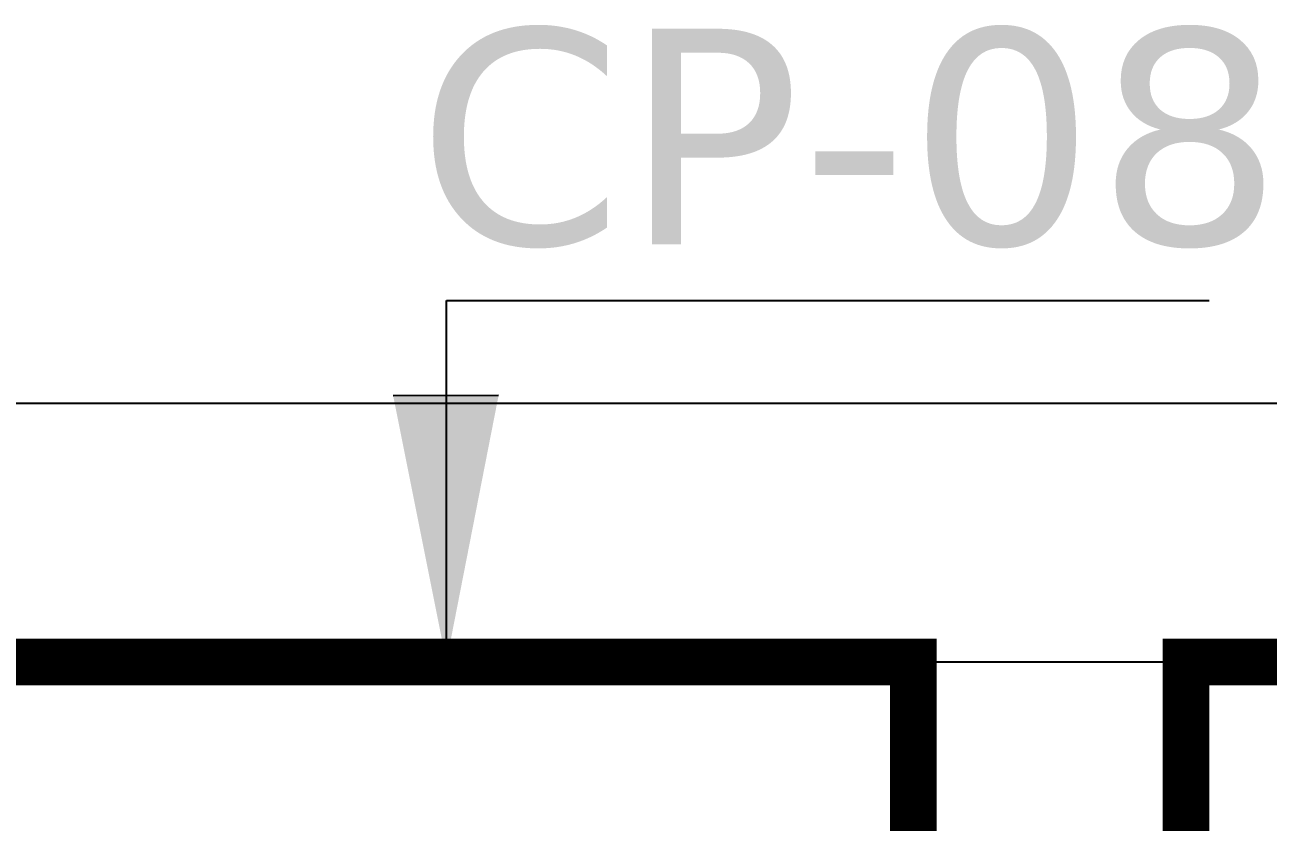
# Model space of a CAD drawing. Header units: millimetres. Extents: x -5691 to 68617, y -23008 to 84113.
# Drawn here: x 38987 to 39853, y 20564 to 21119 of the extents above; entities that cross this region are included whole.
import ezdxf

# ---------------------------------------------------------------- set-up
doc = ezdxf.new("R2010")
doc.units = ezdxf.units.MM
doc.header["$LTSCALE"] = 700
doc.header["$MEASUREMENT"] = 0
for name, color, linetype in [('architactur xref$0$EL - TEXT', 8, 'Continuous'), ('architactur xref$0$EL-LPDB', 8, 'Continuous'), ('architactur xref$0$TEXT', 8, 'Continuous'), ('architactur xref$0$WALL', 8, 'Continuous'), ('rcp$0$X-REF', 8, 'Continuous'), ('X-REF', 8, 'Continuous')]:
    doc.layers.add(name, color=color, linetype=linetype)
doc.styles.add('architactur xref$0$VERDANA', font='verdana.ttf')

# ---------------------------------------------------------------- blocks, each defined once
blk = doc.blocks.new('architactur xref')
at = {"layer": 'architactur xref$0$EL - TEXT'}
blk.add_hatch(color=256, dxfattribs=at).paths.add_polyline_path([(1546.491, 814), (1545.031, 821.295), (1547.921, 821.301)])
for p, q in [((1546.491, 814), (1546.491, 823.908)), ((1546.491, 823.908), (1567.403, 823.908)), ((1547.921, 821.301), (1545.031, 821.295))]:
    blk.add_line(p, q, dxfattribs=at)
at = {"layer": 'architactur xref$0$EL-LPDB', "const_width": 1.28}
for points in [[(1533.691, 814), (1533.691, 788.4), (1559.291, 788.4), (1559.291, 814), (1533.691, 814)], [(1566.769, 814), (1566.769, 788.4), (1592.369, 788.4), (1592.369, 814), (1566.769, 814)]]:
    blk.add_lwpolyline(points, dxfattribs=at)
at = {"layer": 'architactur xref$0$WALL', "linetype": 'Continuous'}
for p, q in [((1530, 821.096), (1628, 821.096)), ((1530, 814), (1628, 814))]:
    blk.add_line(p, q, dxfattribs=at)
at = {"layer": 'architactur xref$0$TEXT', "insert": (1557.559, 828.343), "char_height": 5.9055, "width": 146.57156, "attachment_point": 5, "style": 'architactur xref$0$VERDANA'}
blk.add_mtext('CP-08', dxfattribs=at)
blk = doc.blocks.new('rcp')
at = {"layer": 'rcp$0$X-REF', "xscale": 25.39999999999418, "yscale": 25.39999999999418, "zscale": 25.39999999999418}
blk.add_blockref('architactur xref', (0, 0), dxfattribs=at)

msp = doc.modelspace()

# ---------------------------------------------------------------- block references
at = {"layer": 'X-REF', "ltscale": 8}
msp.add_blockref('rcp', (0, 0), dxfattribs=at)

# ---------------------------------------------------------------- next in the draw order: block references
at = {"layer": 'X-REF', "xscale": 25.39999999999418, "yscale": 25.39999999999418, "zscale": 25.39999999999418}
msp.add_blockref('architactur xref', (0, 0), dxfattribs=at)

doc.saveas('drawing.dxf')
